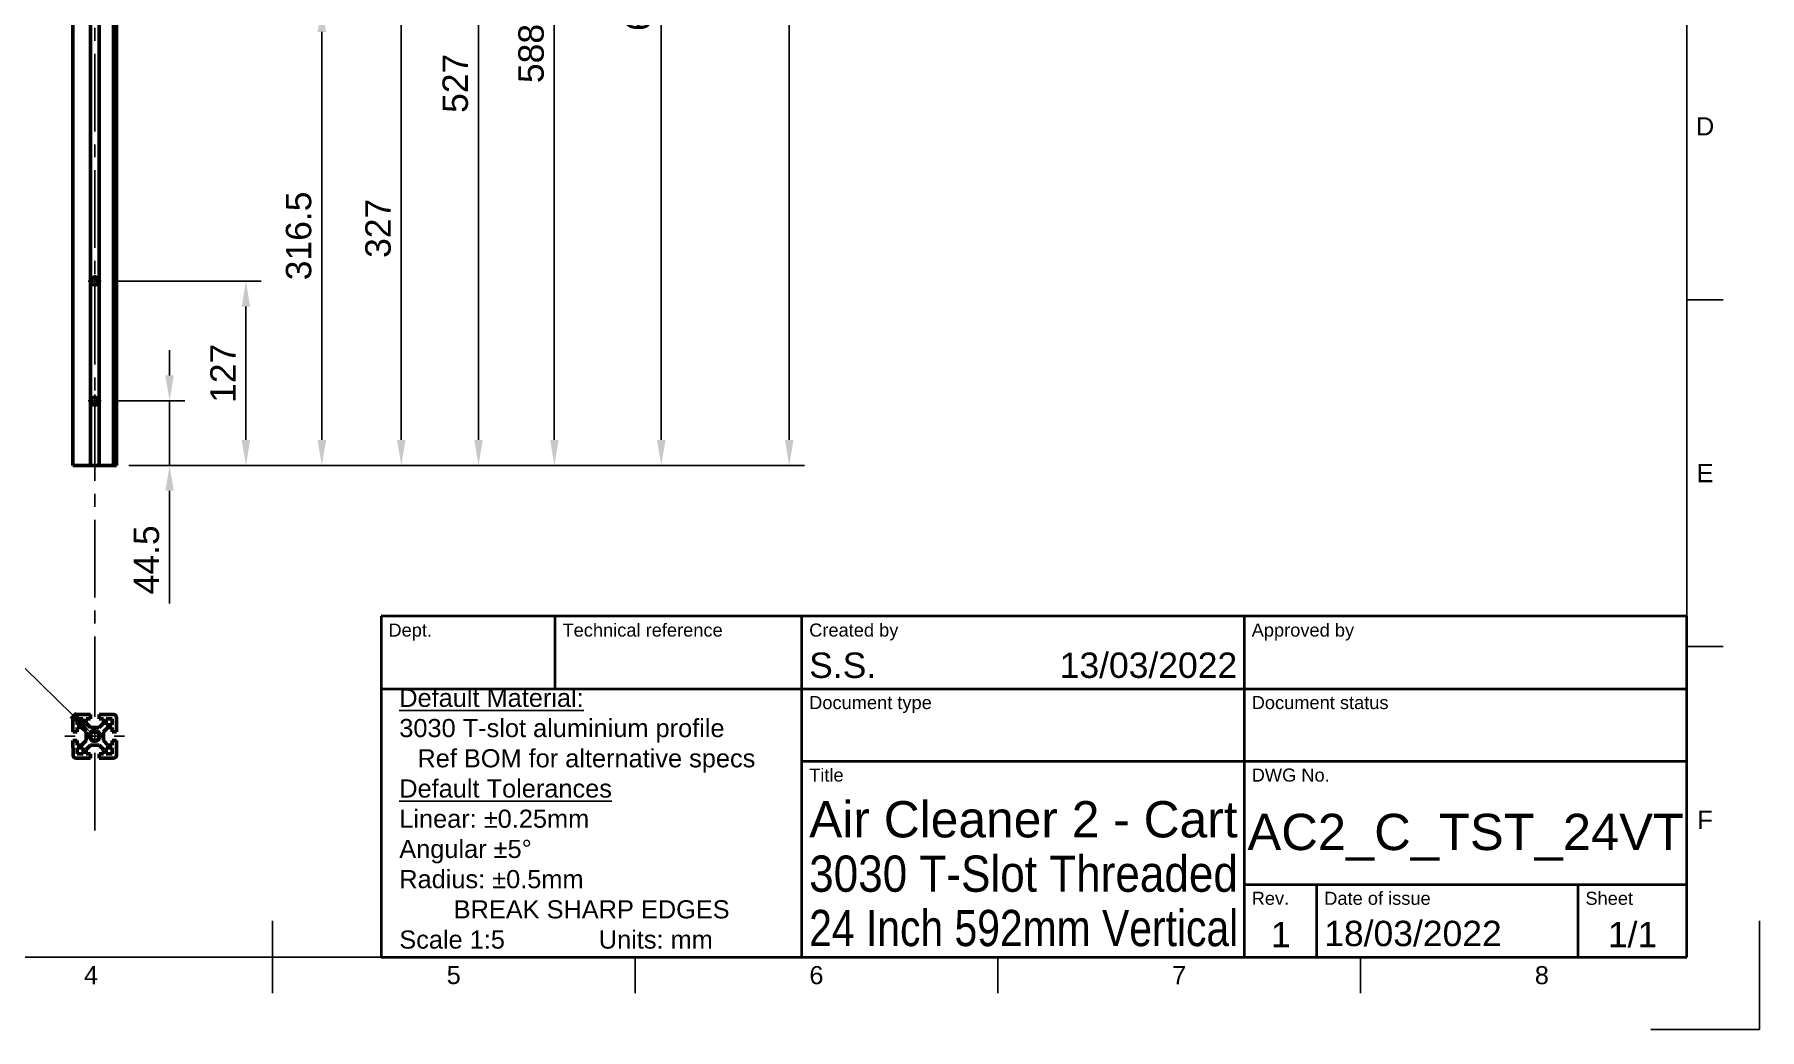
# Model space of a CAD drawing. Header units: millimetres. Extents: x 0 to 420, y 0 to 297.
# Drawn here: x 182.2 to 420, y 0 to 137.3 of the extents above; entities that cross this region are included whole.
import ezdxf
from ezdxf import colors
from ezdxf.entities.mleader import LeaderData, LeaderLine
from ezdxf.enums import TextEntityAlignment as Align
from ezdxf.math import Vec2, Vec3

# ---------------------------------------------------------------- set-up
doc = ezdxf.new("R2010")
doc.units = ezdxf.units.MM
doc.header["$LTSCALE"] = 0.75
doc.linetypes.add('CENTER2', pattern=[28.575, 19.05, -3.175, 3.175, -3.175])
for name, color, linetype, lineweight in [('Annotations', 7, 'Continuous', 25), ('Border', 7, 'Continuous', 25), ('Center Lines', 7, 'CENTER2', 25), ('Dimensions', 7, 'Continuous', 25), ('TitleBlock', 7, 'Continuous', 35), ('Visible', 7, 'Continuous', 50)]:
    doc.layers.add(name, color=color, linetype=linetype, lineweight=lineweight)
doc.styles.add('FusionTitle', font='arial.ttf')
doc.styles.get("Standard").update_dxf_attribs({"font": 'arial.ttf'})
doc.dimstyles.new('ISO-25', dxfattribs={"dimtxt": 3.5, "dimasz": 3.5, "dimexe": 2.1, "dimexo": 2.1, "dimgap": 1.4, "dimtad": 1, "dimzin": 12, "dimdsep": 46, "dimtxsty": 'Standard', "dimcen": 0, "dimclrd": 256, "dimclre": 256, "dimclrt": 256, "dimazin": 3, "dimtp": 0.1, "dimtm": 0.1, "dimtfac": 0.714286, "dimtmove": 0, "dimatfit": 3, "dimfxl": 1, "dimtzin": 12, "dimarcsym": 0})

# ---------------------------------------------------------------- blocks, each defined once
blk = doc.blocks.new('ISO_A3_SHEET')
at = {"layer": 'Border'}
for p, q in [((410, 287), (410, 10)), ((415, 100.66667), (410, 100.66667)), ((415, 52.83334), (410, 52.83334)), ((215, 5), (215, 15)), ((20, 10), (410, 10)), ((265, 5), (265, 10)), ((315, 5), (315, 10)), ((365, 5), (365, 10))]:
    blk.add_line(p, q, dxfattribs=at)
at = {"layer": 'Defpoints'}
for p, q in [((420, 0), (420, 15)), ((405, 0), (420, 0))]:
    blk.add_line(p, q, dxfattribs=at)
at = {"layer": 'Border', "style": 'FusionTitle'}
for s, p in [('D', (412.5, 124.58334)), ('E', (412.5, 76.75001)), ('F', (412.5, 28.91668)), ('4', (190, 7.5)), ('5', (240, 7.5)), ('6', (290, 7.5)), ('7', (340, 7.5)), ('8', (390, 7.5))]:
    blk.add_text(s, height=2.5, dxfattribs=at).set_placement(p, align=Align.MIDDLE)
blk = doc.blocks.new('ISO_TITLEBLOCK')
at = {"layer": 'TitleBlock'}
for p, q in [((0, 47), (-180, 47)), ((-180, 47), (-180, 0)), ((-156, 37), (-156, 47)), ((-122, 0), (-122, 47)), ((-61, 0), (-61, 47)), ((0, 0), (0, 47)), ((-180, 37), (0, 37)), ((-122, 27), (0, 27)), ((-61, 10), (0, 10)), ((-51, 0), (-51, 10)), ((-15, 0), (-15, 10)), ((-180, 0), (0, 0))]:
    blk.add_line(p, q, dxfattribs=at)
at = {"layer": 'TitleBlock', "style": 'FusionTitle'}
for s, p in [('Dept.', (-179, 46)), ('Technical reference', (-155, 46)), ('Created by', (-121, 46)), ('Approved by', (-60, 46)), ('Document type', (-121, 36)), ('Document status', (-60, 36)), ('Title', (-121, 26)), ('DWG No.', (-60, 26)), ('Rev.', (-60, 9)), ('Date of issue', (-50, 9)), ('Sheet', (-14, 9))]:
    blk.add_text(s, height=1.8, dxfattribs=at).set_placement(p, align=Align.TOP_LEFT)
for tag, height, p in [('DEPT', 3.5, (-179, 42)), ('TECHNICAL_REFERENCE', 3.5, (-155, 42)), ('CREATED_BY', 3.5, (-121, 42)), ('APPROVED_BY', 3.5, (-60, 42)), ('DOCUMENT_TYPE', 3.5, (-121, 32)), ('DOCUMENT_STATUS', 3.5, (-60, 32)), ('TITLE_1', 5, (-121, 21.5)), ('TITLE_2', 5, (-121, 14)), ('TITLE_3', 5, (-121, 6.5)), ('DATE_OF_ISSUE', 3.5, (-50, 5))]:
    blk.add_attdef(tag, text='', height=height, dxfattribs=at).set_placement(p, align=Align.TOP_LEFT)
for tag, p in [('CREATED_DATE', (-62, 42)), ('APPROVED_DATE', (-0.99, 42))]:
    blk.add_attdef(tag, text='', height=3.5, dxfattribs=at).set_placement(p, align=Align.TOP_RIGHT)
for tag, height, p in [('DRAWING_NUMBER', 5, (-30.5, 19.75)), ('REV', 3.5, (-56, 4.85)), ('SHEET', 3.5, (-7.5, 4.85))]:
    blk.add_attdef(tag, text='', height=height, dxfattribs=at).set_placement(p, align=Align.TOP_CENTER)
blk = doc.blocks.new('*U9')
at = {"layer": 'Center Lines', "color": 0, "ltscale": 0.75, "transparency": 16777216}
blk.add_line((0, -124.872696), (0, 123.539552), dxfattribs=at)
blk = doc.blocks.new('*U17')
at = {"layer": 'Center Lines', "color": 0, "linetype": 'Continuous', "ltscale": 0.75, "transparency": 16777216}
for p, q in [((-0.892969, 0), (0.892969, 0)), ((0, -0.892969), (0, 0.892969))]:
    blk.add_line(p, q, dxfattribs=at)
blk = doc.blocks.new('*U18')
at = {"layer": 'Center Lines', "color": 0, "linetype": 'Continuous', "ltscale": 0.75, "transparency": 16777216}
for p, q in [((-0.892969, 0), (0.892969, 0)), ((0, -0.892969), (0, 0.892969))]:
    blk.add_line(p, q, dxfattribs=at)
blk = doc.blocks.new('*U25')
at = {"layer": 'Center Lines', "color": 0, "ltscale": 0.75, "transparency": 16777216}
for p, q in [((0, 2.678906), (0, 4.1)), ((-4.1, 0), (-2.678906, 0)), ((2.678906, 0), (4.1, 0)), ((0, -4.1), (0, -2.678906))]:
    blk.add_line(p, q, dxfattribs=at)
at = {"layer": 'Center Lines', "color": 0, "linetype": 'Continuous', "ltscale": 0.75, "transparency": 16777216}
for p, q in [((-0.892969, 0), (0.892969, 0)), ((0, -0.892969), (0, 0.892969))]:
    blk.add_line(p, q, dxfattribs=at)
blk = doc.blocks.new('*D51')
at = {"layer": 'Defpoints', "color": 0, "transparency": 16777216}
for p in [(191.406926, 86.716773), (200.834116, 86.716773), (193.513959, 77.816773)]:
    blk.add_point(p, dxfattribs=at)
at = {"layer": 'Dimensions', "lineweight": -2, "transparency": 16777216}
for p, q in [((200.834116, 90.216773), (200.834116, 93.716773)), ((193.506926, 86.716773), (202.934116, 86.716773)), ((200.834116, 86.716773), (200.834116, 77.816773)), ((195.613959, 77.816773), (202.934116, 77.816773)), ((200.834116, 74.316773), (200.834116, 58.758246))]:
    blk.add_line(p, q, dxfattribs=at)
at = {"layer": 'Dimensions', "transparency": 16777216}
for points in [[(200.250782, 90.216773), (201.417449, 90.216773), (200.834116, 86.716773)], [(200.250782, 74.316773), (201.417449, 74.316773), (200.834116, 77.816773)]]:
    blk.add_solid(points, dxfattribs=at)
at = {"layer": 'Dimensions', "transparency": 16777216, "insert": (197.654273, 64.787509), "char_height": 3.5, "attachment_point": 5, "rotation": 90}
blk.add_mtext('44.5', dxfattribs=at)
blk = doc.blocks.new('*D52')
at = {"layer": 'Defpoints', "color": 0, "transparency": 16777216}
for p in [(191.406928, 103.216773), (211.356797, 103.216773), (193.513959, 77.816773)]:
    blk.add_point(p, dxfattribs=at)
at = {"layer": 'Dimensions', "lineweight": -2, "transparency": 16777216}
for p, q in [((193.506928, 103.216773), (213.456797, 103.216773)), ((211.356797, 81.316773), (211.356797, 99.716773)), ((195.613959, 77.816773), (213.456797, 77.816773))]:
    blk.add_line(p, q, dxfattribs=at)
at = {"layer": 'Dimensions', "transparency": 16777216}
for points in [[(210.773463, 99.716773), (211.94013, 99.716773), (211.356797, 103.216773)], [(210.773463, 81.316773), (211.94013, 81.316773), (211.356797, 77.816773)]]:
    blk.add_solid(points, dxfattribs=at)
at = {"layer": 'Dimensions', "transparency": 16777216, "insert": (208.199634, 90.516773), "char_height": 3.5, "attachment_point": 5, "rotation": 90}
blk.add_mtext('127', dxfattribs=at)
blk = doc.blocks.new('*D53')
at = {"layer": 'Defpoints', "color": 0, "transparency": 16777216}
for p in [(191.406926, 141.115982), (221.82576, 141.115982), (193.513959, 77.816773)]:
    blk.add_point(p, dxfattribs=at)
at = {"layer": 'Dimensions', "lineweight": -2, "transparency": 16777216}
for p, q in [((193.506926, 141.115982), (223.92576, 141.115982)), ((221.82576, 81.316773), (221.82576, 137.615982)), ((195.613959, 77.816773), (223.92576, 77.816773))]:
    blk.add_line(p, q, dxfattribs=at)
at = {"layer": 'Dimensions', "transparency": 16777216}
for points in [[(221.242426, 137.615982), (222.409093, 137.615982), (221.82576, 141.115982)], [(221.242426, 81.316773), (222.409093, 81.316773), (221.82576, 77.816773)]]:
    blk.add_solid(points, dxfattribs=at)
at = {"layer": 'Dimensions', "transparency": 16777216, "insert": (218.637561, 109.466377), "char_height": 3.5, "attachment_point": 5, "rotation": 90}
blk.add_mtext('316.5', dxfattribs=at)
blk = doc.blocks.new('*D54')
at = {"layer": 'Defpoints', "color": 0, "transparency": 16777216}
for p in [(191.406928, 143.216419), (232.773658, 143.216419), (193.513959, 77.816773)]:
    blk.add_point(p, dxfattribs=at)
at = {"layer": 'Dimensions', "lineweight": -2, "transparency": 16777216}
for p, q in [((193.506928, 143.216419), (234.873658, 143.216419)), ((232.773658, 81.316773), (232.773658, 139.716419)), ((195.613959, 77.816773), (234.873658, 77.816773))]:
    blk.add_line(p, q, dxfattribs=at)
at = {"layer": 'Dimensions', "transparency": 16777216}
for points in [[(232.190324, 139.716419), (233.356991, 139.716419), (232.773658, 143.216419)], [(232.190324, 81.316773), (233.356991, 81.316773), (232.773658, 77.816773)]]:
    blk.add_solid(points, dxfattribs=at)
at = {"layer": 'Dimensions', "transparency": 16777216, "insert": (229.585459, 110.516596), "char_height": 3.5, "attachment_point": 5, "rotation": 90}
blk.add_mtext('327', dxfattribs=at)
blk = doc.blocks.new('*D55')
at = {"layer": 'Defpoints', "color": 0, "transparency": 16777216}
for p in [(191.406928, 183.216773), (243.41869, 183.216773), (193.513959, 77.816773)]:
    blk.add_point(p, dxfattribs=at)
at = {"layer": 'Dimensions', "lineweight": -2, "transparency": 16777216}
for p, q in [((193.506928, 183.216773), (245.51869, 183.216773)), ((243.41869, 81.316773), (243.41869, 179.716773)), ((195.613959, 77.816773), (245.51869, 77.816773))]:
    blk.add_line(p, q, dxfattribs=at)
at = {"layer": 'Dimensions', "transparency": 16777216}
for points in [[(242.835356, 179.716773), (244.002023, 179.716773), (243.41869, 183.216773)], [(242.835356, 81.316773), (244.002023, 81.316773), (243.41869, 77.816773)]]:
    blk.add_solid(points, dxfattribs=at)
at = {"layer": 'Dimensions', "transparency": 16777216, "insert": (240.231684, 130.516773), "char_height": 3.5, "attachment_point": 5, "rotation": 90}
blk.add_mtext('527', dxfattribs=at)
blk = doc.blocks.new('*D56')
at = {"layer": 'Defpoints', "color": 0, "transparency": 16777216}
for p in [(191.406926, 195.516774), (253.869853, 195.516774), (193.513959, 77.816773)]:
    blk.add_point(p, dxfattribs=at)
at = {"layer": 'Dimensions', "lineweight": -2, "transparency": 16777216}
for p, q in [((193.506926, 195.516774), (255.969853, 195.516774)), ((253.869853, 81.316773), (253.869853, 192.016774)), ((195.613959, 77.816773), (255.969853, 77.816773))]:
    blk.add_line(p, q, dxfattribs=at)
at = {"layer": 'Dimensions', "transparency": 16777216}
for points in [[(253.28652, 192.016774), (254.453187, 192.016774), (253.869853, 195.516774)], [(253.28652, 81.316773), (254.453187, 81.316773), (253.869853, 77.816773)]]:
    blk.add_solid(points, dxfattribs=at)
at = {"layer": 'Dimensions', "transparency": 16777216, "insert": (250.682848, 136.666773), "char_height": 3.5, "attachment_point": 5, "rotation": 90}
blk.add_mtext('588.5', dxfattribs=at)
blk = doc.blocks.new('*D57')
at = {"layer": 'Defpoints', "color": 0, "transparency": 16777216}
for p in [(191.407563, 212.816912), (286.246035, 212.816912), (193.513959, 77.816773)]:
    blk.add_point(p, dxfattribs=at)
at = {"layer": 'Dimensions', "lineweight": -2, "transparency": 16777216}
for p, q in [((193.507563, 212.816912), (288.346035, 212.816912)), ((286.246035, 81.316773), (286.246035, 209.316912)), ((195.613959, 77.816773), (288.346035, 77.816773))]:
    blk.add_line(p, q, dxfattribs=at)
at = {"layer": 'Dimensions', "transparency": 16777216}
for points in [[(285.662702, 209.316912), (286.829368, 209.316912), (286.246035, 212.816912)], [(285.662702, 81.316773), (286.829368, 81.316773), (286.246035, 77.816773)]]:
    blk.add_solid(points, dxfattribs=at)
at = {"layer": 'Dimensions', "transparency": 16777216, "insert": (283.059029, 145.316842), "char_height": 3.5, "attachment_point": 5, "rotation": 90}
blk.add_mtext('675', dxfattribs=at)
blk = doc.blocks.new('*D58')
at = {"layer": 'Defpoints', "color": 0, "transparency": 16777216}
for p in [(191.407233, 205.817014), (193.113957, 77.816773), (268.608364, 77.816773)]:
    blk.add_point(p, dxfattribs=at)
at = {"layer": 'Dimensions', "lineweight": -2, "transparency": 16777216}
for p, q in [((193.507233, 205.817014), (270.708364, 205.817014)), ((268.608364, 202.317014), (268.608364, 81.316773)), ((195.213957, 77.816773), (270.708364, 77.816773))]:
    blk.add_line(p, q, dxfattribs=at)
at = {"layer": 'Dimensions', "transparency": 16777216}
for points in [[(268.02503, 202.317014), (269.191697, 202.317014), (268.608364, 205.817014)], [(268.02503, 81.316773), (269.191697, 81.316773), (268.608364, 77.816773)]]:
    blk.add_solid(points, dxfattribs=at)
at = {"layer": 'Dimensions', "transparency": 16777216, "insert": (265.421358, 141.816893), "char_height": 3.5, "attachment_point": 5, "rotation": 90}
blk.add_mtext('640', dxfattribs=at)

msp = doc.modelspace()

# ---------------------------------------------------------------- linework, layer by layer
at = {"layer": 'Visible', "extrusion": (0, 1, 0)}
for p, q in [((187.514, 77.8168, 0.6), (187.514, 226.8168, 0.6)), ((189.914, 77.8168, 3), (189.914, 226.8168, 3)), ((191.114, 77.8168, 3), (191.114, 226.8168, 3)), ((193.114, 77.8168, 3), (193.114, 226.8168, 3)), ((193.514, 77.8168, 2.6), (193.514, 226.8168, 2.6)), ((187.5236, 77.8168, 2.6019), (187.514, 77.8168, 0.6)), ((189.914, 77.8168, 3), (187.9236, 77.8168, 3)), ((191.114, 77.8168, 1.2), (189.914, 77.8168, 1.2)), ((193.114, 77.8168, 3), (191.114, 77.8168, 3))]:
    msp.add_line(p, q, dxfattribs=at)
at = {"layer": 'Visible'}
for p, q in [((187.514, 43.046, 74.5), (187.514, 41.046, 74.5)), ((187.9034, 43.446, 53.7), (187.914, 43.446, 53.7)), ((187.9034, 43.4453, 53.7), (187.9034, 43.446, 53.7)), ((189.914, 43.446, 74.5), (187.914, 43.446, 74.5)), ((188.114, 42.046, 74.5), (188.114, 42.846, 74.5)), ((188.114, 42.846, 74.5), (188.914, 42.846, 74.5)), ((188.914, 42.846, 74.5), (188.914, 42.046, 74.5)), ((189.314, 42.246, 74.5), (189.314, 42.846, 74.5)), ((189.314, 42.846, 74.5), (189.914, 42.846, 74.5)), ((189.914, 42.846, 74.5), (189.914, 43.446, 74.5)), ((193.114, 43.446, 74.5), (191.114, 43.446, 74.5)), ((191.114, 43.446, 74.5), (191.114, 42.846, 74.5)), ((191.114, 42.846, 74.5), (191.714, 42.846, 74.5)), ((191.714, 42.846, 74.5), (191.714, 42.246, 74.5)), ((192.114, 42.846, 74.5), (192.914, 42.846, 74.5)), ((192.114, 42.046, 74.5), (192.114, 42.846, 74.5)), ((192.914, 42.846, 74.5), (192.914, 42.046, 74.5)), ((193.1245, 43.446, 53.7), (193.114, 43.446, 53.7)), ((193.1245, 43.4453, 53.7), (193.1245, 43.446, 53.7)), ((193.514, 41.046, 74.5), (193.514, 43.046, 74.5)), ((187.514, 41.046, 74.5), (188.114, 41.046, 74.5)), ((188.914, 42.046, 74.5), (188.114, 42.046, 74.5)), ((188.114, 41.046, 74.5), (188.114, 41.646, 74.5)), ((188.114, 41.646, 74.5), (188.714, 41.646, 74.5)), ((188.714, 41.646, 74.5), (189.314, 41.046, 74.5)), ((189.914, 41.646, 74.5), (189.314, 42.246, 74.5)), ((189.314, 41.046, 74.5), (189.314, 39.846, 74.5)), ((191.114, 41.646, 74.5), (189.914, 41.646, 74.5)), ((191.714, 42.246, 74.5), (191.114, 41.646, 74.5)), ((191.714, 41.046, 74.5), (192.314, 41.646, 74.5)), ((191.714, 39.846, 74.5), (191.714, 41.046, 74.5)), ((192.914, 42.046, 74.5), (192.114, 42.046, 74.5)), ((192.314, 41.646, 74.5), (192.914, 41.646, 74.5)), ((192.914, 41.646, 74.5), (192.914, 41.046, 74.5)), ((192.914, 41.046, 74.5), (193.514, 41.046, 74.5)), ((188.114, 39.846, 74.5), (187.514, 39.846, 74.5)), ((187.514, 39.846, 74.5), (187.5236, 37.8441, 74.5)), ((188.114, 39.246, 74.5), (188.114, 39.846, 74.5)), ((188.714, 39.246, 74.5), (188.114, 39.246, 74.5)), ((188.114, 38.046, 74.5), (188.114, 38.846, 74.5)), ((188.114, 38.846, 74.5), (188.914, 38.846, 74.5)), ((188.914, 38.046, 74.5), (188.114, 38.046, 74.5)), ((189.314, 39.846, 74.5), (188.714, 39.246, 74.5)), ((188.914, 38.846, 74.5), (188.914, 38.046, 74.5)), ((189.314, 38.646, 74.5), (189.914, 39.246, 74.5)), ((189.314, 38.046, 74.5), (189.314, 38.646, 74.5)), ((189.914, 38.046, 74.5), (189.314, 38.046, 74.5)), ((189.914, 39.246, 74.5), (191.114, 39.246, 74.5)), ((189.914, 37.446, 74.5), (189.914, 38.046, 74.5)), ((191.114, 39.246, 74.5), (191.714, 38.646, 74.5)), ((191.714, 38.046, 74.5), (191.114, 38.046, 74.5)), ((191.114, 38.046, 74.5), (191.114, 37.446, 74.5)), ((192.314, 39.246, 74.5), (191.714, 39.846, 74.5)), ((191.714, 38.646, 74.5), (191.714, 38.046, 74.5)), ((192.114, 38.046, 74.5), (192.114, 38.846, 74.5)), ((192.114, 38.846, 74.5), (192.914, 38.846, 74.5)), ((192.914, 38.046, 74.5), (192.114, 38.046, 74.5)), ((192.914, 39.246, 74.5), (192.314, 39.246, 74.5)), ((193.514, 39.846, 74.5), (192.914, 39.846, 74.5)), ((192.914, 39.846, 74.5), (192.914, 39.246, 74.5)), ((192.914, 38.846, 74.5), (192.914, 38.046, 74.5)), ((193.514, 37.846, 74.5), (193.514, 39.846, 74.5)), ((187.9236, 37.446, 74.5), (189.914, 37.446, 74.5)), ((191.114, 37.446, 74.5), (193.114, 37.446, 74.5))]:
    msp.add_line(p, q, dxfattribs=at)
at = {"layer": 'Visible', "extrusion": (0, 2.18e-14, -1)}
msp.add_circle((-190.514, 40.446, -70.416), 0.6, dxfattribs=at)
at = {"layer": 'Visible', "extrusion": (1e-16, 0, -1)}
for radius, start, end in [(0.5035, 267.91441, 6.854432), (0.6147, 122.416862, 152.35198)]:
    msp.add_arc((-190.514, 103.2168, -1.2), radius, start, end, dxfattribs=at)
at = {"layer": 'Visible', "extrusion": (3.46e-14, -2.95e-14, -1)}
msp.add_arc((-190.514, 86.7168, -1.2), 0.5035, 40.529989, 139.470011, dxfattribs=at)
at = {"layer": 'Visible', "extrusion": (3.9e-15, -1.43e-14, -1)}
msp.add_arc((-190.514, 86.7168, -1.2), 0.6147, 255.032441, 284.967559, dxfattribs=at)
at = {"layer": 'Visible', "extrusion": (0, 1, 0)}
msp.add_arc((-187.9236, 2.6, 77.8168), 0.4, 0.275061, 90, dxfattribs=at)
at = {"layer": 'Visible', "extrusion": (0, 0, -1)}
for centre, radius, start, end in [((-190.514, 40.446, -74.5), 0.817, 74.990872, 105.009128), ((-187.9236, 37.846, -74.5), 0.4, 270, 359.724939)]:
    msp.add_arc(centre, radius, start, end, dxfattribs=at)
at = {"layer": 'Visible'}
msp.add_arc((190.514, 40.446, 74.5), 0.678, 220.613127, 319.386873, dxfattribs=at)
for points, knots in [([(190.0141, 103.2769, 1.2), (190.0148, 103.3434, 1.2), (190.0287, 103.4091, 1.2), (190.0816, 103.5342, 1.2), (190.121, 103.5921, 1.2), (190.2214, 103.6917, 1.2), (190.2821, 103.7318, 1.2), (190.4179, 103.788, 1.2), (190.4921, 103.8026, 1.2), (190.6144, 103.803, 1.2), (190.6617, 103.7974, 1.2), (190.7549, 103.7749, 1.2), (190.8004, 103.7579, 1.2), (190.8435, 103.7357, 1.2)], [0, 0, 0, 0, 0.0997698, 0.0997698, 0.203618253, 0.203618253, 0.311543588, 0.311543588, 0.423543967, 0.423543967, 0.494427949, 0.494427949, 0.566847306, 0.566847306, 0.566847306, 0.566847306]), ([(190.532, 102.7146, 1.055), (190.6636, 102.7205, 1.0633), (190.7932, 102.7775, 1.0717), (190.883, 102.8742, 1.08), (191.0063, 103.0071, 1.0914), (191.049, 103.2093, 1.1029), (190.99, 103.3807, 1.1144), (190.9317, 103.5502, 1.1257), (190.7764, 103.6823, 1.137), (190.5998, 103.7129, 1.1484), (190.4223, 103.7436, 1.1597), (190.2306, 103.6703, 1.1711), (190.1189, 103.5289, 1.1825), (190.0618, 103.4566, 1.1883), (190.0251, 103.3684, 1.1942), (190.0141, 103.2769, 1.2)], [24.90790846, 24.90790846, 24.90790846, 24.90790846, 25.69413579, 25.69413579, 25.69413579, 26.77391535, 26.77391535, 26.77391535, 27.84175932, 27.84175932, 27.84175932, 28.9152002, 28.9152002, 28.9152002, 29.46426462, 29.46426462, 29.46426462, 29.46426462]), ([(190.3552, 86.1229, 1.2), (190.2816, 86.1499, 1.2), (190.2138, 86.1907, 1.2), (190.1002, 86.2945, 1.2), (190.0547, 86.3557, 1.2), (189.9913, 86.4899, 1.2), (189.9732, 86.5611, 1.2), (189.9658, 86.7037, 1.2), (189.9756, 86.7737, 1.2), (190.0126, 86.8789, 1.2), (190.031, 86.9163, 1.2), (190.0757, 86.985, 1.2), (190.1018, 87.0162, 1.2), (190.1313, 87.044, 1.2)], [0, 0, 0, 0, 0.117587534, 0.117587534, 0.23108734, 0.23108734, 0.340497787, 0.340497787, 0.445817318, 0.445817318, 0.508296731, 0.508296731, 0.56924861, 0.56924861, 0.56924861, 0.56924861]), ([(190.1313, 87.0439, 1.055), (190.1223, 87.0334, 1.0558), (190.1137, 87.0226, 1.0567), (190.1056, 87.0113, 1.0576), (190.0014, 86.8669, 1.0689), (189.9824, 86.6654, 1.0801), (190.0576, 86.504, 1.0914), (190.1339, 86.3404, 1.1028), (190.3041, 86.2248, 1.1142), (190.4842, 86.2142, 1.1256), (190.6626, 86.2036, 1.1369), (190.8435, 86.2962, 1.1482), (190.9392, 86.4472, 1.1595), (191.035, 86.5984, 1.1708), (191.0415, 86.8019, 1.1821), (190.9555, 86.9588, 1.1934), (190.9388, 86.9891, 1.1956), (190.9191, 87.0177, 1.1978), (190.8967, 87.044, 1.2)], [-4.55635616, -4.55635616, -4.55635616, -4.55635616, -4.47391531, -4.47391531, -4.47391531, -3.41262927, -3.41262927, -3.41262927, -2.33727673, -2.33727673, -2.33727673, -1.27242455, -1.27242455, -1.27242455, -0.20586661, -0.20586661, -0.20586661, 0, 0, 0, 0]), ([(190.8967, 87.044, 1.2), (190.9451, 86.9984, 1.2), (190.984, 86.9437, 1.2), (191.0403, 86.82, 1.2), (191.0562, 86.7519, 1.2), (191.0616, 86.6105, 1.2), (191.05, 86.5387, 1.2), (190.9994, 86.4007, 1.2), (190.9599, 86.3362, 1.2), (190.8774, 86.2459, 1.2), (190.8412, 86.2149, 1.2), (190.7616, 86.1616, 1.2), (190.7182, 86.1396, 1.2), (190.6727, 86.1229, 1.2)], [0, 0, 0, 0, 0.0997698, 0.0997698, 0.203618253, 0.203618253, 0.311543588, 0.311543588, 0.423543967, 0.423543967, 0.494427949, 0.494427949, 0.566847306, 0.566847306, 0.566847306, 0.566847306]), ([(187.914, 43.446, 74.5), (187.8842, 43.4441, 74.5), (187.8706, 43.4422, 74.5), (187.7992, 43.4317, 74.5), (187.7578, 43.417, 74.5), (187.6713, 43.3697, 74.5), (187.6305, 43.332, 74.5), (187.5586, 43.2427, 74.5), (187.5413, 43.1946, 74.5), (187.5236, 43.133, 74.5), (187.5175, 43.1009, 74.5), (187.514, 43.046, 74.5)], [-0.466339854, -0.466339854, -0.466339854, -0.466339854, -0.45135427, -0.45135427, -0.393632825, -0.393632825, -0.313717982, -0.313717982, -0.199872121, -0.199872121, -0.070277046, -0.070277046, -0.070277046, -0.070277046]), ([(193.514, 43.046, 74.5), (193.512, 43.0758, 74.5), (193.5102, 43.0894, 74.5), (193.4996, 43.1608, 74.5), (193.485, 43.2022, 74.5), (193.4377, 43.2887, 74.5), (193.3999, 43.3295, 74.5), (193.3106, 43.4014, 74.5), (193.2625, 43.4187, 74.5), (193.2009, 43.4364, 74.5), (193.1688, 43.4424, 74.5), (193.114, 43.446, 74.5)], [-0.466346255, -0.466346255, -0.466346255, -0.466346255, -0.451359314, -0.451359314, -0.393635612, -0.393635612, -0.313719447, -0.313719447, -0.199872316, -0.199872316, -0.070277282, -0.070277282, -0.070277282, -0.070277282]), ([(189.9993, 40.0047, 74.5), (189.9345, 40.0664, 74.5), (189.8826, 40.1404, 74.5), (189.808, 40.307, 74.5), (189.7872, 40.3986, 74.5), (189.7812, 40.588, 74.5), (189.7974, 40.6841, 74.5), (189.8662, 40.8681, 74.5), (189.9194, 40.9539, 74.5), (190.0301, 41.0734, 74.5), (190.0783, 41.1143, 74.5), (190.1843, 41.1845, 74.5), (190.242, 41.2134, 74.5), (190.3024, 41.2351, 74.5)], [0, 0, 0, 0, 0.134259234, 0.134259234, 0.273620838, 0.273620838, 0.418082467, 0.418082467, 0.567641738, 0.567641738, 0.661747867, 0.661747867, 0.757763665, 0.757763665, 0.757763665, 0.757763665]), ([(191.0275, 40.0058, 74.3186), (191.0892, 40.0774, 74.3241), (191.1365, 40.1613, 74.3297), (191.1635, 40.2519, 74.3352), (191.2305, 40.4761, 74.349), (191.171, 40.7336, 74.3627), (191.0124, 40.9056, 74.3764), (190.8599, 41.0709, 74.3896), (190.6215, 41.1521, 74.4028), (190.3998, 41.1143, 74.416), (190.18, 41.0767, 74.4291), (189.9833, 40.9233, 74.4422), (189.8935, 40.7192, 74.4553), (189.8035, 40.5148, 74.4684), (189.8233, 40.2659, 74.4815), (189.9444, 40.0783, 74.4946), (189.961, 40.0526, 74.4964), (189.9794, 40.028, 74.4982), (189.9993, 40.0047, 74.5)], [-4.55925824, -4.55925824, -4.55925824, -4.55925824, -4.14075839, -4.14075839, -4.14075839, -3.1055688, -3.1055688, -3.1055688, -2.11046924, -2.11046924, -2.11046924, -1.12351029, -1.12351029, -1.12351029, -0.13562543, -0.13562543, -0.13562543, 0, 0, 0, 0]), ([(190.7255, 41.2351, 74.5), (190.8237, 41.1997, 74.5), (190.9141, 41.1458, 74.5), (191.0662, 41.0082, 74.5), (191.1273, 40.9268, 74.5), (191.2127, 40.7479, 74.5), (191.2374, 40.6528, 74.5), (191.2481, 40.4619, 74.5), (191.2353, 40.3681, 74.5), (191.1864, 40.2269, 74.5), (191.1621, 40.1766, 74.5), (191.1026, 40.0842, 74.5), (191.068, 40.0422, 74.5), (191.0286, 40.0047, 74.5)], [0, 0, 0, 0, 0.156510433, 0.156510433, 0.307908356, 0.307908356, 0.454191613, 0.454191613, 0.595358102, 0.595358102, 0.679010537, 0.679010537, 0.760759817, 0.760759817, 0.760759817, 0.760759817]), ([(193.114, 37.446, 74.5), (193.1437, 37.448, 74.5), (193.1573, 37.4498, 74.5), (193.2287, 37.4603, 74.5), (193.2702, 37.475, 74.5), (193.3566, 37.5223, 74.5), (193.3975, 37.56, 74.5), (193.4693, 37.6493, 74.5), (193.4867, 37.6975, 74.5), (193.5044, 37.7591, 74.5), (193.5104, 37.7911, 74.5), (193.514, 37.846, 74.5)], [-0.466346255, -0.466346255, -0.466346255, -0.466346255, -0.451359314, -0.451359314, -0.393635612, -0.393635612, -0.313719447, -0.313719447, -0.199872316, -0.199872316, -0.070277282, -0.070277282, -0.070277282, -0.070277282])]:
    msp.add_open_spline(points, degree=3, knots=knots, dxfattribs=at)
at = {"layer": 'Visible', "extrusion": (3.035e-12, -1.393e-13, -1)}
msp.add_open_spline([(191.0585, 103.502, 1.2), (191.0885, 103.4296, 1.2), (191.1043, 103.3521, 1.2), (191.1049, 103.1982, 1.2), (191.0906, 103.1232, 1.2), (191.0348, 102.9858, 1.2), (190.9947, 102.9242, 1.2), (190.8947, 102.8222, 1.2), (190.8365, 102.7821, 1.2), (190.7341, 102.7381, 1.2), (190.6941, 102.7262, 1.2), (190.6133, 102.7126, 1.2), (190.5727, 102.7107, 1.2), (190.5323, 102.7136, 1.2)], degree=3, knots=[0, 0, 0, 0, 0.117587534, 0.117587534, 0.23108734, 0.23108734, 0.340497787, 0.340497787, 0.445817318, 0.445817318, 0.508296731, 0.508296731, 0.56924861, 0.56924861, 0.56924861, 0.56924861], dxfattribs=at)
at = {"layer": 'Visible', "extrusion": (1.798e-13, 1, 7.33e-14)}
msp.add_open_spline([(193.114, 77.8168, 3), (193.1437, 77.8168, 2.9981), (193.1573, 77.8168, 2.9962), (193.2287, 77.8168, 2.9857), (193.2702, 77.8168, 2.971), (193.3566, 77.8168, 2.9237), (193.3975, 77.8168, 2.886), (193.4693, 77.8168, 2.7967), (193.4867, 77.8168, 2.7486), (193.5044, 77.8168, 2.6869), (193.5104, 77.8168, 2.6549), (193.514, 77.8168, 2.6)], degree=3, knots=[-0.466346255, -0.466346255, -0.466346255, -0.466346255, -0.451359314, -0.451359314, -0.393635612, -0.393635612, -0.313719447, -0.313719447, -0.199872316, -0.199872316, -0.070277282, -0.070277282, -0.070277282, -0.070277282], dxfattribs=at)

# ---------------------------------------------------------------- block references
at = {"layer": 'Border'}
msp.add_blockref('ISO_A3_SHEET', (0, 0), dxfattribs=at)
at = {"layer": 'Center Lines', "ltscale": 0.75}
for name, p in [('*U9', (190.514, 152.3168)), ('*U18', (190.514, 103.2168)), ('*U17', (190.514, 86.7168)), ('*U25', (190.514, 40.446))]:
    msp.add_blockref(name, p, dxfattribs=at)
at = {"layer": 'TitleBlock'}
ref = msp.add_blockref('ISO_TITLEBLOCK', (410, 10), dxfattribs=at)
ref.add_attrib('DATE_OF_ISSUE', '18/03/2022', dxfattribs={"height": 3.5, "style": 'FusionTitle'}).set_placement((360, 15), align=Align.TOP_LEFT)
ref.add_attrib('REV', '1', dxfattribs={"height": 3.5, "style": 'FusionTitle'}).set_placement((354, 14.85), align=Align.TOP_CENTER)
ref.add_attrib('TITLE_3', '24 Inch 592mm Vertical', dxfattribs={"height": 5, "style": 'FusionTitle', "width": 0.806138}).set_placement((289, 16.5), align=Align.TOP_LEFT)
ref.add_attrib('CREATED_DATE', '13/03/2022', dxfattribs={"height": 3.5, "style": 'FusionTitle'}).set_placement((348, 52), align=Align.TOP_RIGHT)
ref.add_attrib('SHEET', '1/1', dxfattribs={"height": 3.5, "style": 'FusionTitle'}).set_placement((402.5, 14.85), align=Align.TOP_CENTER)
ref.add_attrib('TITLE_2', '3030 T-Slot Threaded', dxfattribs={"height": 5, "style": 'FusionTitle', "width": 0.869866}).set_placement((289, 24), align=Align.TOP_LEFT)
ref.add_attrib('DRAWING_NUMBER', 'AC2_C_TST_24VT', dxfattribs={"height": 5, "style": 'FusionTitle'}).set_placement((379.5, 29.7514), align=Align.TOP_CENTER)
ref.add_attrib('TITLE_1', 'Air Cleaner 2 - Cart', dxfattribs={"height": 5, "style": 'FusionTitle', "width": 0.98161}).set_placement((289, 31.5), align=Align.TOP_LEFT)
ref.add_attrib('CREATED_BY', 'S.S.', dxfattribs={"height": 3.5, "style": 'FusionTitle'}).set_placement((289, 52), align=Align.TOP_LEFT)

# ---------------------------------------------------------------- texts
at = {"layer": 'Annotations', "insert": (230, 47), "char_height": 2.5, "attachment_point": 1}
msp.add_mtext_dynamic_manual_height_columns('\\pi-2.5,l5;{\\LDefault Material: ^J}3030 T-slot aluminium profile\\P\\pi2.5,l2.5;Ref BOM for alternative specs\\P\\pi-2.5,l5;{\\LDefault Tolerances^J}Linear: ±0.25mm ^JAngular ±5° ^JRadius: ±0.5mm\\P\\pi0,l0;^IBREAK SHARP EDGES\\P\\pl2.5;Scale 1:5^I^IUnits: mm', width=58, gutter_width=17.5, heights=[0], dxfattribs=at)

# ---------------------------------------------------------------- dimensions: what is measured, and where the dimension line sits
at = {"layer": 'Dimensions'}
for base, p2, picture, middle in [((286.246, 212.8169), (191.4076, 212.8169), '*D57', (286.246, 145.3168)), ((253.8699, 195.5168), (191.4069, 195.5168), '*D56', (253.8699, 136.6668)), ((243.4187, 183.2168), (191.4069, 183.2168), '*D55', (243.4187, 130.5168)), ((232.7737, 143.2164), (191.4069, 143.2164), '*D54', (232.7737, 110.5166)), ((221.8258, 141.116), (191.4069, 141.116), '*D53', (221.8258, 109.4664)), ((211.3568, 103.2168), (191.4069, 103.2168), '*D52', (211.3568, 90.5168)), ((200.8341, 86.7168), (191.4069, 86.7168), '*D51', (200.8341, 64.7875))]:
    dim = msp.add_linear_dim(base=base, p1=(193.514, 77.8168), p2=p2, angle=90, dimstyle='ISO-25', override={"dimlfac": 5}, dxfattribs=at)
    dim.commit()
    dim.dimension.update_dxf_attribs({"geometry": picture, "text_midpoint": middle, "dimtype": 160})
dim = msp.add_linear_dim(base=(268.6084, 77.8168), p1=(191.4072, 205.817), p2=(193.114, 77.8168), angle=90, dimstyle='ISO-25', override={"dimlfac": 5, "dimclrd": 256, "dimclre": 256}, dxfattribs=at)
dim.commit()
dim.dimension.update_dxf_attribs({"geometry": '*D58', "text_midpoint": (265.4214, 141.8169)})

# ---------------------------------------------------------------- leaders
at = {"layer": 'Annotations'}
ml = msp.add_multileader_mtext('Standard', dxfattribs=at)
ml.set_content(' M8x1.25 6H {\\Famgdt|c0;x}20', color=256)
ml.set_leader_properties()
ml.build(insert=Vec2(0, 0))
ml.multileader.update_dxf_attribs({"text_left_attachment_type": 5, "text_right_attachment_type": 5, "dogleg_length": 3.5, "arrow_head_size": 3.5})
ctx = ml.context
ctx.base_point, ctx.char_height, ctx.arrow_head_size, ctx.landing_gap_size, ctx.plane_origin = Vec3(138.9242, 49.8218), 3.5, 3.5, 0, Vec3(189.9053, 40.9217)
ctx.left_attachment, ctx.right_attachment, ctx.text_align_type = 5, 5, 2
notes = []
notes.append((ctx, [(0, (1, 1, 0), (180.8747, 49.8218), (-1, 0), 3.5, [(0, [(189.9456, 40.9783)], 0, [])])]))
ctx.mtext.insert, ctx.mtext.alignment, ctx.mtext.flow_direction = Vec3(177.3747, 54.0361), 3, 5
for ctx, leaders in notes:
    for number, flags, end, landing, length, lines in leaders:
        leader = LeaderData()
        leader.index, (leader.has_last_leader_line, leader.has_dogleg_vector, leader.attachment_direction) = number, flags
        leader.last_leader_point, leader.dogleg_vector, leader.dogleg_length = Vec3(end), Vec3(landing), length
        for number, points, colour, breaks in lines:
            line = LeaderLine()
            line.index, line.vertices, line.color, line.breaks = number, Vec3.list(points), colors.encode_raw_color(colour), breaks
            leader.lines.append(line)
        ctx.leaders.append(leader)

doc.saveas('drawing.dxf')
